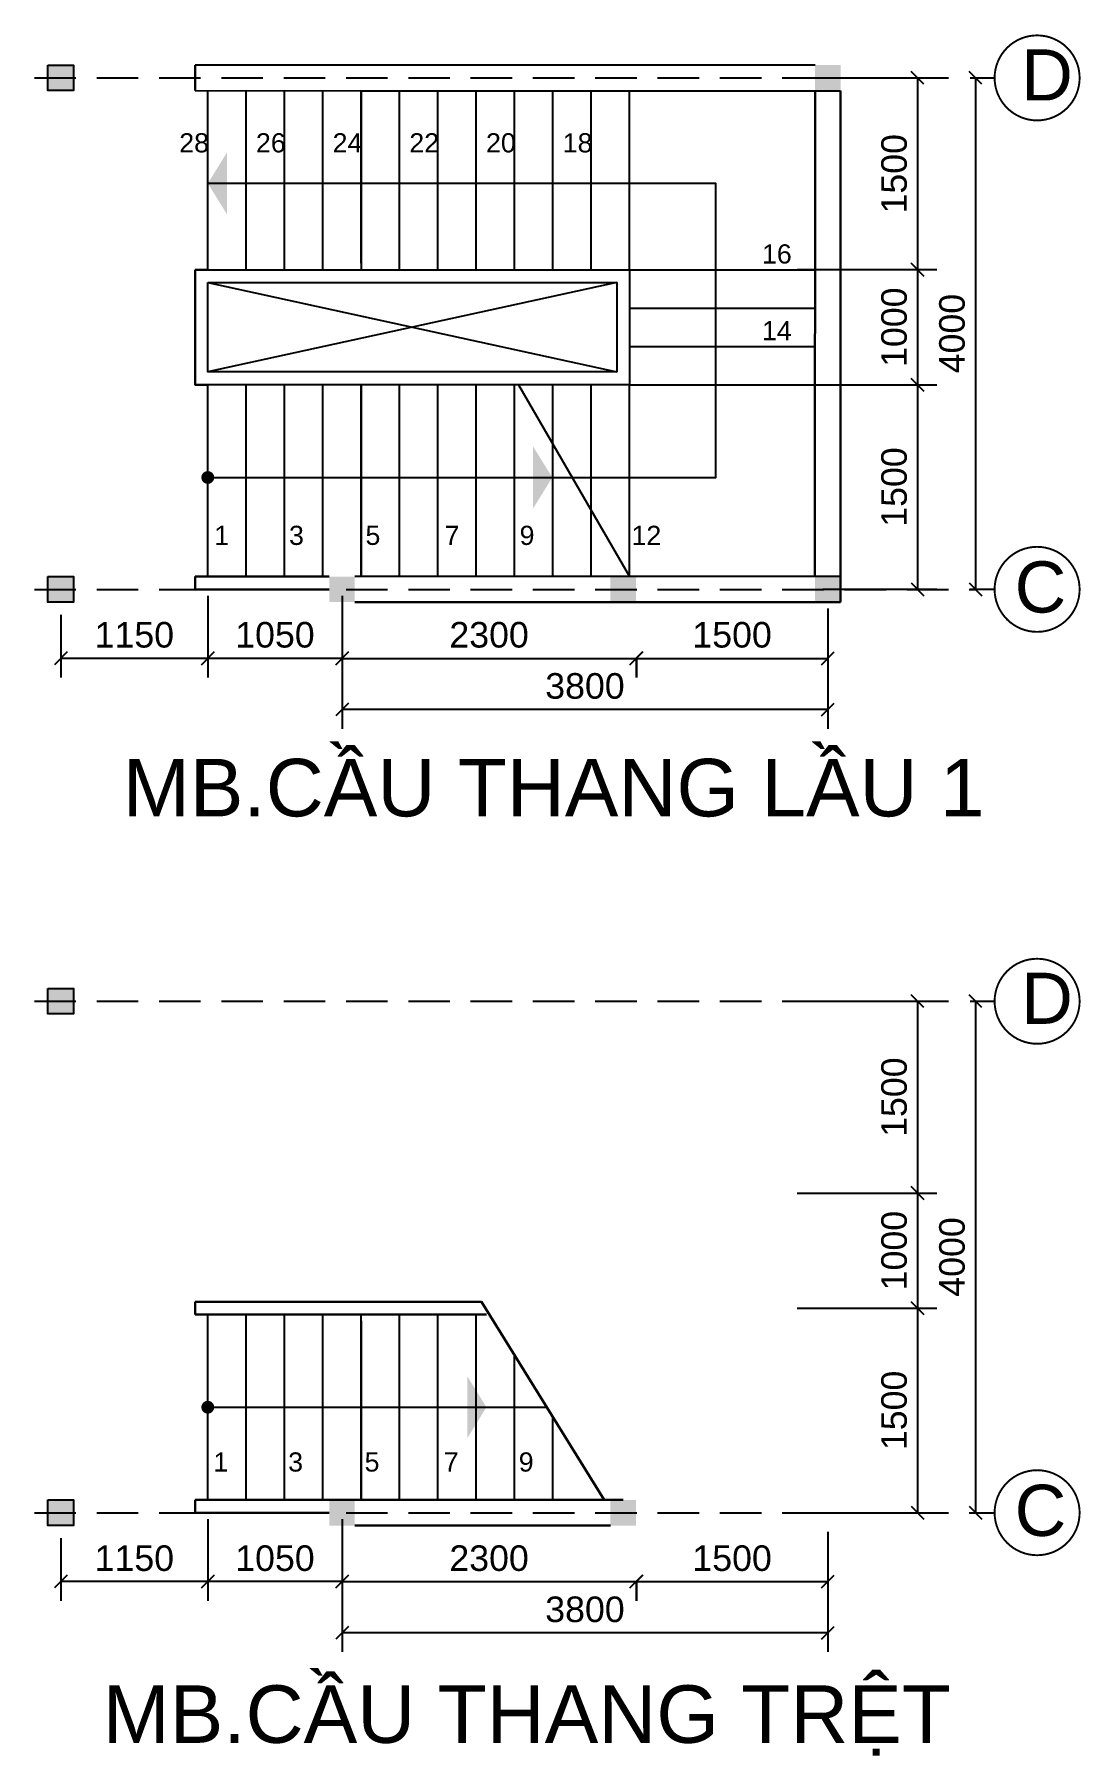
# Model space of a CAD drawing. Extents: x -49137 to 171306, y -3236 to 60448.
# Drawn here: x -30256 to -22072, y 35477 to 48939 of the extents above; entities that cross this region are included whole.
import ezdxf
from ezdxf.enums import TextEntityAlignment as Align

# ---------------------------------------------------------------- set-up
doc = ezdxf.new("R2010")
doc.units = 0
doc.header["$LTSCALE"] = 1300
doc.linetypes.add('HIDDEN', pattern=[0.375, 0.25, -0.125])
doc.layers.get('0').update_dxf_attribs({"linetype": 'CONTINUOUS'})
doc.layers.get('DEFPOINTS').update_dxf_attribs({"linetype": 'CONTINUOUS'})
for name, color, linetype in [('BAO', 3, 'CONTINUOUS'), ('COT', 1, 'CONTINUOUS'), ('CUA', 4, 'CONTINUOUS'), ('RANH', 2, 'CONTINUOUS'), ('TEXT', 7, 'CONTINUOUS'), ('TIM', 6, 'CONTINUOUS')]:
    doc.layers.add(name, color=color, linetype=linetype)
doc.layers.add('TUONG', color=3, linetype='CONTINUOUS', lineweight=30)
doc.styles.add('ghichu', font='VHELVEN.TTF', dxfattribs={"height": 150})
doc.styles.add('V', font='VHELVEN.TTF')
doc.styles.add('VN', font='VHELVEN.TTF')
doc.styles.add('VNI-HELVE', font='VHELVEN.TTF')
doc.dimstyles.new('DIM100S', dxfattribs={"dimscale": 0, "dimtxt": 200, "dimasz": 100, "dimexe": 150, "dimexo": 150, "dimgap": 80, "dimtad": 1, "dimdec": 0, "dimrnd": 50, "dimzin": 0, "dimdsep": 46, "dimtxsty": 'VNI-HELVE', "dimblk1": 'OBLIQUE', "dimblk2": 'OBLIQUE', "dimsah": 1, "dimcen": 0, "dimclrd": 6, "dimclre": 6, "dimclrt": 6, "dimadec": 0, "dimazin": 0, "dimtfac": 1, "dimtdec": 0, "dimtmove": 0, "dimatfit": 3, "dimfxl": 0, "dimtolj": 1, "dimtzin": 0, "dimarcsym": 0})

# ---------------------------------------------------------------- blocks, each defined once
blk = doc.blocks.new('_OBLIQUE')
at = {"color": 0, "linetype": 'ByBlock'}
blk.add_line((-0.5, -0.5), (0.5, 0.5), dxfattribs=at)
blk = doc.blocks.new('*D327')
at = {"layer": 'BAO', "color": 6, "linetype": 'Continuous', "lineweight": -2}
for p, q in [((-24049, 44449), (-24049, 43509)), ((-27849, 44199), (-27849, 43509)), ((-24049, 43659), (-27849, 43659))]:
    blk.add_line(p, q, dxfattribs=at)
at = {"layer": 'DEFPOINTS', "color": 0, "linetype": 'Continuous'}
for p in [(-24049, 44599), (-27849, 44349), (-27849, 43659)]:
    blk.add_point(p, dxfattribs=at)
at = {"layer": 'BAO', "color": 6, "linetype": 'Continuous', "lineweight": -2, "xscale": 100, "yscale": 100, "zscale": 100, "rotation": 180}
blk.add_blockref('_OBLIQUE', (-27849, 43659), dxfattribs=at)
at = {"layer": 'BAO', "color": 6, "linetype": 'Continuous', "lineweight": -2, "xscale": 100, "yscale": 100, "zscale": 100}
blk.add_blockref('_OBLIQUE', (-24049, 43659), dxfattribs=at)
at = {"layer": 'BAO', "color": 6, "linetype": 'Continuous', "insert": (-25949, 43842), "char_height": 200, "attachment_point": 5, "style": 'VNI-HELVE'}
blk.add_mtext('\\A1;3800', dxfattribs=at)
blk = doc.blocks.new('_ARCHTICK')
at = {"color": 0, "linetype": 'ByBlock', "const_width": 0.15}
blk.add_lwpolyline([(-0.5, -0.5), (0.5, 0.5)], dxfattribs=at)
blk = doc.blocks.new('*D330')
at = {"layer": 'DEFPOINTS', "color": 0, "linetype": 'Continuous'}
for p in [(-24439, 48599), (-24439, 47099), (-23347, 47099)]:
    blk.add_point(p, dxfattribs=at)
at = {"layer": 'TIM', "color": 6, "linetype": 'Continuous', "lineweight": -2}
for p, q in [((-24289, 48599), (-23197, 48599)), ((-23347, 48599), (-23347, 47099)), ((-24289, 47099), (-23197, 47099))]:
    blk.add_line(p, q, dxfattribs=at)
at = {"layer": 'TIM', "color": 6, "linetype": 'Continuous', "lineweight": -2, "xscale": 100, "yscale": 100, "zscale": 100}
for p, rotation in [((-23347, 48599), 90), ((-23347, 47099), 270)]:
    blk.add_blockref('_OBLIQUE', p, dxfattribs=dict(at, rotation=rotation))
at = {"layer": 'TIM', "color": 6, "linetype": 'Continuous', "insert": (-23530, 47849), "char_height": 200, "attachment_point": 5, "rotation": 90, "style": 'VNI-HELVE'}
blk.add_mtext('\\A1;1500', dxfattribs=at)
blk = doc.blocks.new('*D328')
at = {"layer": 'DEFPOINTS', "color": 0, "linetype": 'Continuous'}
for p in [(-24439, 47099), (-24439, 46199), (-23347, 46199)]:
    blk.add_point(p, dxfattribs=at)
at = {"layer": 'TIM', "color": 6, "linetype": 'Continuous', "lineweight": -2}
for p, q in [((-24289, 47099), (-23197, 47099)), ((-23347, 47099), (-23347, 46199)), ((-24289, 46199), (-23197, 46199))]:
    blk.add_line(p, q, dxfattribs=at)
at = {"layer": 'TIM', "color": 6, "linetype": 'Continuous', "lineweight": -2, "xscale": 100, "yscale": 100, "zscale": 100}
for p, rotation in [((-23347, 47099), 90), ((-23347, 46199), 270)]:
    blk.add_blockref('_OBLIQUE', p, dxfattribs=dict(at, rotation=rotation))
at = {"layer": 'TIM', "color": 6, "linetype": 'Continuous', "insert": (-23530, 46649), "char_height": 200, "attachment_point": 5, "rotation": 90, "style": 'VNI-HELVE'}
blk.add_mtext('\\A1;1000', dxfattribs=at)
blk = doc.blocks.new('*D329')
at = {"layer": 'DEFPOINTS', "color": 0, "linetype": 'Continuous'}
for p in [(-24439, 46199), (-24239, 44599), (-23347, 44599)]:
    blk.add_point(p, dxfattribs=at)
at = {"layer": 'TIM', "color": 6, "linetype": 'Continuous', "lineweight": -2}
for p, q in [((-24289, 46199), (-23197, 46199)), ((-23347, 46199), (-23347, 44599)), ((-24089, 44599), (-23197, 44599))]:
    blk.add_line(p, q, dxfattribs=at)
at = {"layer": 'TIM', "color": 6, "linetype": 'Continuous', "lineweight": -2, "xscale": 100, "yscale": 100, "zscale": 100}
for p, rotation in [((-23347, 46199), 90), ((-23347, 44599), 270)]:
    blk.add_blockref('_OBLIQUE', p, dxfattribs=dict(at, rotation=rotation))
at = {"layer": 'TIM', "color": 6, "linetype": 'Continuous', "insert": (-23530, 45399), "char_height": 200, "attachment_point": 5, "rotation": 90, "style": 'VNI-HELVE'}
blk.add_mtext('\\A1;1500', dxfattribs=at)
blk = doc.blocks.new('*D331')
at = {"layer": 'BAO', "color": 6, "linetype": 'Continuous', "lineweight": -2}
for p, q in [((-22935, 48599), (-22744, 48599)), ((-22894, 48599), (-22894, 44599)), ((-22935, 44599), (-22744, 44599))]:
    blk.add_line(p, q, dxfattribs=at)
at = {"layer": 'DEFPOINTS', "color": 0, "linetype": 'Continuous'}
for p in [(-23085, 48599), (-23085, 44599), (-22894, 44599)]:
    blk.add_point(p, dxfattribs=at)
at = {"layer": 'BAO', "color": 6, "linetype": 'Continuous', "lineweight": -2, "xscale": 100, "yscale": 100, "zscale": 100}
for p, rotation in [((-22894, 48599), 90), ((-22894, 44599), 270)]:
    blk.add_blockref('_OBLIQUE', p, dxfattribs=dict(at, rotation=rotation))
at = {"layer": 'BAO', "color": 6, "linetype": 'Continuous', "insert": (-23077, 46599), "char_height": 200, "attachment_point": 5, "rotation": 90, "style": 'VNI-HELVE'}
blk.add_mtext('\\A1;4000', dxfattribs=at)
blk = doc.blocks.new('*D332')
at = {"layer": 'BAO', "color": 6, "linetype": 'Continuous', "lineweight": -2}
for p, q in [((-27849, 44549), (-27849, 43909)), ((-27849, 44059), (-25549, 44059)), ((-25549, 44049), (-25549, 43909))]:
    blk.add_line(p, q, dxfattribs=at)
at = {"layer": 'DEFPOINTS', "color": 0, "linetype": 'Continuous'}
for p in [(-27849, 44699), (-25549, 44199), (-25549, 44059)]:
    blk.add_point(p, dxfattribs=at)
at = {"layer": 'BAO', "color": 6, "linetype": 'Continuous', "lineweight": -2, "xscale": 100, "yscale": 100, "zscale": 100, "rotation": 180}
blk.add_blockref('_OBLIQUE', (-27849, 44059), dxfattribs=at)
at = {"layer": 'BAO', "color": 6, "linetype": 'Continuous', "lineweight": -2, "xscale": 100, "yscale": 100, "zscale": 100}
blk.add_blockref('_OBLIQUE', (-25549, 44059), dxfattribs=at)
at = {"layer": 'BAO', "color": 6, "linetype": 'Continuous', "insert": (-26699, 44242), "char_height": 200, "attachment_point": 5, "style": 'VNI-HELVE'}
blk.add_mtext('\\A1;2300', dxfattribs=at)
blk = doc.blocks.new('*D333')
at = {"layer": 'BAO', "color": 6, "linetype": 'Continuous', "lineweight": -2}
for p, q in [((-25547, 44059), (-24049, 44059)), ((-25547, 44053), (-25547, 43909)), ((-24049, 44053), (-24049, 43909))]:
    blk.add_line(p, q, dxfattribs=at)
at = {"layer": 'DEFPOINTS', "color": 0, "linetype": 'Continuous'}
for p in [(-25547, 44203), (-24049, 44203), (-24049, 44059)]:
    blk.add_point(p, dxfattribs=at)
at = {"layer": 'BAO', "color": 6, "linetype": 'Continuous', "lineweight": -2, "xscale": 100, "yscale": 100, "zscale": 100, "rotation": 180}
blk.add_blockref('_OBLIQUE', (-25547, 44059), dxfattribs=at)
at = {"layer": 'BAO', "color": 6, "linetype": 'Continuous', "lineweight": -2, "xscale": 100, "yscale": 100, "zscale": 100}
blk.add_blockref('_OBLIQUE', (-24049, 44059), dxfattribs=at)
at = {"layer": 'BAO', "color": 6, "linetype": 'Continuous', "insert": (-24798, 44242), "char_height": 200, "attachment_point": 5, "style": 'VNI-HELVE'}
blk.add_mtext('\\A1;1500', dxfattribs=at)
blk = doc.blocks.new('*D338')
at = {"layer": 'BAO', "color": 6, "linetype": 'Continuous', "lineweight": -2}
for p, q in [((-22935, 41377), (-22744, 41377)), ((-22894, 41377), (-22894, 37377)), ((-22935, 37377), (-22744, 37377))]:
    blk.add_line(p, q, dxfattribs=at)
at = {"layer": 'DEFPOINTS', "color": 0, "linetype": 'Continuous'}
for p in [(-23085, 41377), (-23085, 37377), (-22894, 37377)]:
    blk.add_point(p, dxfattribs=at)
at = {"layer": 'BAO', "color": 6, "linetype": 'Continuous', "lineweight": -2, "xscale": 100, "yscale": 100, "zscale": 100}
for p, rotation in [((-22894, 41377), 90), ((-22894, 37377), 270)]:
    blk.add_blockref('_OBLIQUE', p, dxfattribs=dict(at, rotation=rotation))
at = {"layer": 'BAO', "color": 6, "linetype": 'Continuous', "insert": (-23077, 39377), "char_height": 200, "attachment_point": 5, "rotation": 90, "style": 'VNI-HELVE'}
blk.add_mtext('\\A1;4000', dxfattribs=at)
blk = doc.blocks.new('*D336')
at = {"layer": 'DEFPOINTS', "color": 0, "linetype": 'Continuous'}
for p in [(-24439, 39877), (-24439, 38977), (-23347, 38977)]:
    blk.add_point(p, dxfattribs=at)
at = {"layer": 'TIM', "color": 6, "linetype": 'Continuous', "lineweight": -2}
for p, q in [((-24289, 39877), (-23197, 39877)), ((-23347, 39877), (-23347, 38977)), ((-24289, 38977), (-23197, 38977))]:
    blk.add_line(p, q, dxfattribs=at)
at = {"layer": 'TIM', "color": 6, "linetype": 'Continuous', "lineweight": -2, "xscale": 100, "yscale": 100, "zscale": 100}
for p, rotation in [((-23347, 39877), 90), ((-23347, 38977), 270)]:
    blk.add_blockref('_OBLIQUE', p, dxfattribs=dict(at, rotation=rotation))
at = {"layer": 'TIM', "color": 6, "linetype": 'Continuous', "insert": (-23530, 39427), "char_height": 200, "attachment_point": 5, "rotation": 90, "style": 'VNI-HELVE'}
blk.add_mtext('\\A1;1000', dxfattribs=at)
blk = doc.blocks.new('*D337')
at = {"layer": 'DEFPOINTS', "color": 0, "linetype": 'Continuous'}
for p in [(-24439, 38977), (-24239, 37377), (-23347, 37377)]:
    blk.add_point(p, dxfattribs=at)
at = {"layer": 'TIM', "color": 6, "linetype": 'Continuous', "lineweight": -2}
for p, q in [((-24289, 38977), (-23197, 38977)), ((-23347, 38977), (-23347, 37377)), ((-24089, 37377), (-23197, 37377))]:
    blk.add_line(p, q, dxfattribs=at)
at = {"layer": 'TIM', "color": 6, "linetype": 'Continuous', "lineweight": -2, "xscale": 100, "yscale": 100, "zscale": 100}
for p, rotation in [((-23347, 38977), 90), ((-23347, 37377), 270)]:
    blk.add_blockref('_OBLIQUE', p, dxfattribs=dict(at, rotation=rotation))
at = {"layer": 'TIM', "color": 6, "linetype": 'Continuous', "insert": (-23530, 38177), "char_height": 200, "attachment_point": 5, "rotation": 90, "style": 'VNI-HELVE'}
blk.add_mtext('\\A1;1500', dxfattribs=at)
blk = doc.blocks.new('*D335')
at = {"layer": 'DEFPOINTS', "color": 0, "linetype": 'Continuous'}
for p in [(-24439, 41377), (-24439, 39877), (-23347, 39877)]:
    blk.add_point(p, dxfattribs=at)
at = {"layer": 'TIM', "color": 6, "linetype": 'Continuous', "lineweight": -2}
for p, q in [((-24289, 41377), (-23197, 41377)), ((-23347, 41377), (-23347, 39877)), ((-24289, 39877), (-23197, 39877))]:
    blk.add_line(p, q, dxfattribs=at)
at = {"layer": 'TIM', "color": 6, "linetype": 'Continuous', "lineweight": -2, "xscale": 100, "yscale": 100, "zscale": 100}
for p, rotation in [((-23347, 41377), 90), ((-23347, 39877), 270)]:
    blk.add_blockref('_OBLIQUE', p, dxfattribs=dict(at, rotation=rotation))
at = {"layer": 'TIM', "color": 6, "linetype": 'Continuous', "insert": (-23530, 40627), "char_height": 200, "attachment_point": 5, "rotation": 90, "style": 'VNI-HELVE'}
blk.add_mtext('\\A1;1500', dxfattribs=at)
blk = doc.blocks.new('*D339')
at = {"layer": 'BAO', "color": 6, "linetype": 'Continuous', "lineweight": -2}
for p, q in [((-27849, 37327), (-27849, 36688)), ((-27849, 36838), (-25549, 36838)), ((-25549, 36827), (-25549, 36688))]:
    blk.add_line(p, q, dxfattribs=at)
at = {"layer": 'DEFPOINTS', "color": 0, "linetype": 'Continuous'}
for p in [(-27849, 37477), (-25549, 36977), (-25549, 36838)]:
    blk.add_point(p, dxfattribs=at)
at = {"layer": 'BAO', "color": 6, "linetype": 'Continuous', "lineweight": -2, "xscale": 100, "yscale": 100, "zscale": 100, "rotation": 180}
blk.add_blockref('_OBLIQUE', (-27849, 36838), dxfattribs=at)
at = {"layer": 'BAO', "color": 6, "linetype": 'Continuous', "lineweight": -2, "xscale": 100, "yscale": 100, "zscale": 100}
blk.add_blockref('_OBLIQUE', (-25549, 36838), dxfattribs=at)
at = {"layer": 'BAO', "color": 6, "linetype": 'Continuous', "insert": (-26699, 37020), "char_height": 200, "attachment_point": 5, "style": 'VNI-HELVE'}
blk.add_mtext('\\A1;2300', dxfattribs=at)
blk = doc.blocks.new('*D334')
at = {"layer": 'BAO', "color": 6, "linetype": 'Continuous', "lineweight": -2}
for p, q in [((-24049, 37227), (-24049, 36288)), ((-27849, 36977), (-27849, 36288)), ((-24049, 36438), (-27849, 36438))]:
    blk.add_line(p, q, dxfattribs=at)
at = {"layer": 'DEFPOINTS', "color": 0, "linetype": 'Continuous'}
for p in [(-24049, 37377), (-27849, 37127), (-27849, 36438)]:
    blk.add_point(p, dxfattribs=at)
at = {"layer": 'BAO', "color": 6, "linetype": 'Continuous', "lineweight": -2, "xscale": 100, "yscale": 100, "zscale": 100, "rotation": 180}
blk.add_blockref('_OBLIQUE', (-27849, 36438), dxfattribs=at)
at = {"layer": 'BAO', "color": 6, "linetype": 'Continuous', "lineweight": -2, "xscale": 100, "yscale": 100, "zscale": 100}
blk.add_blockref('_OBLIQUE', (-24049, 36438), dxfattribs=at)
at = {"layer": 'BAO', "color": 6, "linetype": 'Continuous', "insert": (-25949, 36620), "char_height": 200, "attachment_point": 5, "style": 'VNI-HELVE'}
blk.add_mtext('\\A1;3800', dxfattribs=at)
blk = doc.blocks.new('*D340')
at = {"layer": 'BAO', "color": 6, "linetype": 'Continuous', "lineweight": -2}
for p, q in [((-25547, 36838), (-24049, 36838)), ((-25547, 36831), (-25547, 36688)), ((-24049, 36831), (-24049, 36688))]:
    blk.add_line(p, q, dxfattribs=at)
at = {"layer": 'DEFPOINTS', "color": 0, "linetype": 'Continuous'}
for p in [(-25547, 36981), (-24049, 36981), (-24049, 36838)]:
    blk.add_point(p, dxfattribs=at)
at = {"layer": 'BAO', "color": 6, "linetype": 'Continuous', "lineweight": -2, "xscale": 100, "yscale": 100, "zscale": 100, "rotation": 180}
blk.add_blockref('_OBLIQUE', (-25547, 36838), dxfattribs=at)
at = {"layer": 'BAO', "color": 6, "linetype": 'Continuous', "lineweight": -2, "xscale": 100, "yscale": 100, "zscale": 100}
blk.add_blockref('_OBLIQUE', (-24049, 36838), dxfattribs=at)
at = {"layer": 'BAO', "color": 6, "linetype": 'Continuous', "insert": (-24798, 37020), "char_height": 200, "attachment_point": 5, "style": 'VNI-HELVE'}
blk.add_mtext('\\A1;1500', dxfattribs=at)
blk = doc.blocks.new('*D341')
at = {"layer": 'BAO', "color": 6, "linetype": 'Continuous', "lineweight": -2}
for p, q in [((-28899, 37327), (-28899, 36688)), ((-27849, 37127), (-27849, 36688)), ((-27849, 36838), (-28899, 36838))]:
    blk.add_line(p, q, dxfattribs=at)
at = {"layer": 'DEFPOINTS', "color": 0, "linetype": 'Continuous'}
for p in [(-28899, 37477), (-27849, 37277), (-28899, 36838)]:
    blk.add_point(p, dxfattribs=at)
at = {"layer": 'BAO', "color": 6, "linetype": 'Continuous', "lineweight": -2, "xscale": 100, "yscale": 100, "zscale": 100, "rotation": 180}
blk.add_blockref('_OBLIQUE', (-28899, 36838), dxfattribs=at)
at = {"layer": 'BAO', "color": 6, "linetype": 'Continuous', "lineweight": -2, "xscale": 100, "yscale": 100, "zscale": 100}
blk.add_blockref('_OBLIQUE', (-27849, 36838), dxfattribs=at)
at = {"layer": 'BAO', "color": 6, "linetype": 'Continuous', "insert": (-28374, 37020), "char_height": 200, "attachment_point": 5, "style": 'VNI-HELVE'}
blk.add_mtext('\\A1;1050', dxfattribs=at)
blk = doc.blocks.new('*D342')
at = {"layer": 'BAO', "color": 6, "linetype": 'Continuous', "lineweight": -2}
for p, q in [((-30049, 37177), (-30049, 36688)), ((-28899, 37177), (-28899, 36688)), ((-28899, 36838), (-30049, 36838))]:
    blk.add_line(p, q, dxfattribs=at)
at = {"layer": 'DEFPOINTS', "color": 0, "linetype": 'Continuous'}
for p in [(-30049, 37327), (-28899, 37327), (-30049, 36838)]:
    blk.add_point(p, dxfattribs=at)
at = {"layer": 'BAO', "color": 6, "linetype": 'Continuous', "lineweight": -2, "xscale": 100, "yscale": 100, "zscale": 100, "rotation": 180}
blk.add_blockref('_OBLIQUE', (-30049, 36838), dxfattribs=at)
at = {"layer": 'BAO', "color": 6, "linetype": 'Continuous', "lineweight": -2, "xscale": 100, "yscale": 100, "zscale": 100}
blk.add_blockref('_OBLIQUE', (-28899, 36838), dxfattribs=at)
at = {"layer": 'BAO', "color": 6, "linetype": 'Continuous', "insert": (-29474, 37020), "char_height": 200, "attachment_point": 5, "style": 'VNI-HELVE'}
blk.add_mtext('\\A1;1150', dxfattribs=at)
blk = doc.blocks.new('*D350')
at = {"layer": 'BAO', "color": 6, "linetype": 'Continuous', "lineweight": -2}
for p, q in [((-28899, 44549), (-28899, 43909)), ((-27849, 44349), (-27849, 43909)), ((-27849, 44059), (-28899, 44059))]:
    blk.add_line(p, q, dxfattribs=at)
at = {"layer": 'DEFPOINTS', "color": 0, "linetype": 'Continuous'}
for p in [(-28899, 44699), (-27849, 44499), (-28899, 44059)]:
    blk.add_point(p, dxfattribs=at)
at = {"layer": 'BAO', "color": 6, "linetype": 'Continuous', "lineweight": -2, "xscale": 100, "yscale": 100, "zscale": 100, "rotation": 180}
blk.add_blockref('_OBLIQUE', (-28899, 44059), dxfattribs=at)
at = {"layer": 'BAO', "color": 6, "linetype": 'Continuous', "lineweight": -2, "xscale": 100, "yscale": 100, "zscale": 100}
blk.add_blockref('_OBLIQUE', (-27849, 44059), dxfattribs=at)
at = {"layer": 'BAO', "color": 6, "linetype": 'Continuous', "insert": (-28374, 44242), "char_height": 200, "attachment_point": 5, "style": 'VNI-HELVE'}
blk.add_mtext('\\A1;1050', dxfattribs=at)
blk = doc.blocks.new('*D351')
at = {"layer": 'BAO', "color": 6, "linetype": 'Continuous', "lineweight": -2}
for p, q in [((-30049, 44399), (-30049, 43909)), ((-28899, 44399), (-28899, 43909)), ((-28899, 44059), (-30049, 44059))]:
    blk.add_line(p, q, dxfattribs=at)
at = {"layer": 'DEFPOINTS', "color": 0, "linetype": 'Continuous'}
for p in [(-30049, 44549), (-28899, 44549), (-30049, 44059)]:
    blk.add_point(p, dxfattribs=at)
at = {"layer": 'BAO', "color": 6, "linetype": 'Continuous', "lineweight": -2, "xscale": 100, "yscale": 100, "zscale": 100, "rotation": 180}
blk.add_blockref('_OBLIQUE', (-30049, 44059), dxfattribs=at)
at = {"layer": 'BAO', "color": 6, "linetype": 'Continuous', "lineweight": -2, "xscale": 100, "yscale": 100, "zscale": 100}
blk.add_blockref('_OBLIQUE', (-28899, 44059), dxfattribs=at)
at = {"layer": 'BAO', "color": 6, "linetype": 'Continuous', "insert": (-29474, 44242), "char_height": 200, "attachment_point": 5, "style": 'VNI-HELVE'}
blk.add_mtext('\\A1;1150', dxfattribs=at)

msp = doc.modelspace()

# ---------------------------------------------------------------- linework, layer by layer
at = {"layer": 'BAO', "color": 3, "linetype": 'Continuous'}
for p, q in [((-24149.5, 48698.6), (-28999.2, 48699)), ((-24149.3, 48698.6), (-28999.2, 48699)), ((-28999.2, 48699), (-28999.2, 48499)), ((-28999.2, 48499), (-28999.2, 48699)), ((-28999.2, 48499), (-27699.3, 48498.6)), ((-28899.2, 47098.6), (-28899.2, 48499)), ((-28599.2, 47098.6), (-28599.2, 48498.9)), ((-28299.2, 47098.6), (-28299.2, 48498.9)), ((-27999.2, 47098.6), (-27999.2, 48498.9)), ((-27699.3, 48498.6), (-23949.2, 48498.6)), ((-27699.3, 48498.6), (-27699.3, 47098.6)), ((-27699.3, 47148.6), (-27699.3, 48498.6)), ((-27399.3, 47098.6), (-27399.3, 48498.6)), ((-27099.3, 47098.6), (-27099.3, 48498.6)), ((-26799.3, 47098.6), (-26799.3, 48498.6)), ((-26499.3, 47098.6), (-26499.3, 48498.6)), ((-26199.3, 47098.6), (-26199.3, 48498.6)), ((-25899.3, 47098.6), (-25899.3, 48498.6)), ((-25599.3, 47098.6), (-25599.3, 48498.6)), ((-28999.2, 47098.6), (-28999.2, 46198.6)), ((-28899.2, 47098.6), (-28999.2, 47098.6)), ((-28899.2, 46998.6), (-25699.3, 46298.6)), ((-25699.3, 46998.6), (-28899.2, 46298.6)), ((-25599.3, 47098.6), (-24149.3, 47098.6)), ((-25599.3, 46798.6), (-24149.3, 46798.6)), ((-25599.3, 46498.6), (-24149.3, 46498.6)), ((-28999.2, 46198.6), (-28899.2, 46198.6)), ((-28899.3, 44698.6), (-28899.3, 46198.6)), ((-28599.3, 44698.6), (-28599.3, 46198.6)), ((-28299.3, 44698.6), (-28299.3, 46198.6)), ((-27999.3, 44698.6), (-27999.3, 46198.6)), ((-27699.3, 46198.6), (-27699.3, 44698.6)), ((-27699.3, 44698.6), (-27699.3, 46198.6)), ((-27399.3, 44698.6), (-27399.3, 46198.6)), ((-27099.3, 44698.6), (-27099.3, 46198.6)), ((-26799.3, 44698.6), (-26799.3, 46198.6)), ((-26499.3, 44698.6), (-26499.3, 46198.6)), ((-26468.3, 46198.6), (-25599.3, 44698.6)), ((-26468.3, 46198.6), (-25599.3, 44698.6)), ((-26199.3, 44698.6), (-26199.3, 46198.6)), ((-25899.3, 44698.6), (-25899.3, 46198.6)), ((-25599.3, 44698.6), (-25599.3, 46198.6)), ((-25599.3, 46198.6), (-24149.3, 46198.6)), ((-23949.4, 44698.6), (-27749.5, 44698.6)), ((-28899.3, 37476.8), (-28899.3, 38926.9)), ((-28599.3, 37476.8), (-28599.3, 38926.9)), ((-28299.3, 37476.8), (-28299.3, 38926.8)), ((-27999.3, 37476.8), (-27999.3, 38926.8)), ((-27699.3, 37476.8), (-27699.3, 38926.8)), ((-27399.3, 37476.8), (-27399.3, 38926.8)), ((-27099.3, 37476.8), (-27099.3, 38926.8)), ((-26799.3, 37476.8), (-26799.3, 38926.8)), ((-25799.5, 37476.8), (-26758, 39026.8)), ((-27699.3, 38876.8), (-27699.3, 37476.8)), ((-26499.3, 37476.8), (-26499.3, 38608.5)), ((-28899.3, 38201.8), (-26247.8, 38201.8)), ((-26199.3, 37476.8), (-26199.3, 38123.4))]:
    msp.add_line(p, q, dxfattribs=at)
at = {"layer": 'BAO', "color": 3, "linetype": 'Continuous', "const_width": 15}
for points in [[(-22744.5, 48598.8, 1), (-22079.5, 48598.8, 1)], [(-22744.5, 44598.6, 1), (-22079.5, 44598.6, 1)], [(-22744.5, 41377, 1), (-22079.5, 41377, 1)], [(-22744.5, 37376.8, 1), (-22079.5, 37376.8, 1)]]:
    msp.add_lwpolyline(points, format="xyb", close=True, dxfattribs=at)
at = {"layer": 'BAO', "color": 3, "linetype": 'Continuous'}
msp.add_lwpolyline([(-28899.3, 45473.6), (-24924.3, 45473.6), (-24924.3, 47773.6), (-28899.2, 47773.6)], dxfattribs=at)
for points in [[(-28999.2, 47098.6), (-25599.3, 47098.6), (-25599.3, 46198.6), (-28999.2, 46198.6)], [(-28899.2, 46998.6), (-25699.3, 46998.6), (-25699.3, 46298.6), (-28899.2, 46298.6)]]:
    msp.add_lwpolyline(points, close=True, dxfattribs=at)
for points in [[(-28749.2, 47773.6), (-28899.2, 47773.6), (-28749.2, 48015.3)], [(-28749.2, 47773.6), (-28899.2, 47773.6), (-28749.2, 47531.9)], [(-26354.3, 45473.6), (-26204.3, 45473.6), (-26354.3, 45715.3)], [(-26354.3, 45473.6), (-26204.3, 45473.6), (-26354.3, 45231.9)]]:
    msp.add_solid(points, dxfattribs=at)
at = {"layer": 'COT', "linetype": 'Continuous'}
for points in [[(-30149.5, 48698.6), (-29949.5, 48698.6), (-29949.5, 48499.3), (-30149.5, 48499.3)], [(-30149.5, 44698.6), (-29949.5, 44698.6), (-29949.5, 44499.3), (-30149.5, 44499.3)], [(-30149.5, 41476.8), (-29949.5, 41476.8), (-29949.5, 41277.5), (-30149.5, 41277.5)], [(-30149.5, 37476.8), (-29949.5, 37476.8), (-29949.5, 37277.5), (-30149.5, 37277.5)]]:
    msp.add_lwpolyline(points, close=True, dxfattribs=at)
for points in [[(-30149.5, 48499.3), (-29949.5, 48499.3), (-30149.5, 48698.6), (-29949.5, 48698.6)], [(-30149.5, 44499.3), (-29949.5, 44499.3), (-30149.5, 44698.6), (-29949.5, 44698.6)], [(-30149.5, 41277.5), (-29949.5, 41277.5), (-30149.5, 41476.8), (-29949.5, 41476.8)], [(-30149.5, 37277.5), (-29949.5, 37277.5), (-30149.5, 37476.8), (-29949.5, 37476.8)]]:
    msp.add_solid(points, dxfattribs=at)
at = {"layer": 'COT', "color": 1, "linetype": 'Continuous'}
for points in [[(-24149.3, 48498.6), (-23949.3, 48498.6), (-24149.3, 48698.6), (-23949.3, 48698.6)], [(-27949.5, 44698.6), (-27949.5, 44498.6), (-27749.3, 44698.6), (-27749.3, 44498.6)], [(-25749.6, 44698.6), (-25749.6, 44498.6), (-25549.5, 44698.6), (-25549.5, 44498.6)], [(-24149.3, 44498.6), (-23949.3, 44498.6), (-24149.3, 44698.6), (-23949.3, 44698.6)], [(-27949.5, 37476.8), (-27949.5, 37276.8), (-27749.3, 37476.8), (-27749.3, 37276.8)], [(-25749.5, 37476.8), (-25749.5, 37276.8), (-25549.3, 37476.8), (-25549.3, 37276.8)]]:
    msp.add_solid(points, dxfattribs=at)
at = {"layer": 'CUA', "color": 3, "linetype": 'Continuous'}
for points in [[(-26869.3, 38201.8), (-26719.3, 38201.8), (-26869.3, 38443.5)], [(-26869.3, 38201.8), (-26719.3, 38201.8), (-26869.3, 37960.1)]]:
    msp.add_solid(points, dxfattribs=at)
at = {"layer": 'RANH', "color": 2, "linetype": 'HIDDEN'}
for p, q in [((-30255.5, 48598.9), (-23084.8, 48598.8)), ((-30255.5, 44598.6), (-22894.5, 44598.6)), ((-30255.5, 41377.1), (-23084.8, 41377)), ((-30255.5, 37376.8), (-22894.5, 37376.8))]:
    msp.add_line(p, q, dxfattribs=at)
at = {"layer": 'TUONG', "color": 3}
for p, q in [((-24149.3, 48498.6), (-24149.5, 44698.6)), ((-23949.4, 44698.6), (-23949.3, 48498.6)), ((-23949.5, 44698.6), (-23949.5, 45398.6)), ((-23949.5, 44698.6), (-23949.5, 45398.6)), ((-23949.4, 44698.6), (-23949.4, 45498.6)), ((-28999.3, 44698.6), (-27949.5, 44698.6)), ((-27749.5, 44498.6), (-25799.5, 44498.6)), ((-27749.5, 44498.6), (-25599.6, 44498.6)), ((-25599.6, 44498.6), (-23949.4, 44498.6)), ((-28999.3, 37476.8), (-25649.3, 37476.8)), ((-27749.5, 37276.8), (-25749.5, 37276.8)), ((-27749.5, 37276.8), (-25749.5, 37276.8))]:
    msp.add_line(p, q, dxfattribs=at)
at = {"layer": 'TUONG', "color": 3, "linetype": 'ByBlock'}
for p, q in [((-28999.3, 44698.6), (-28999.3, 44598.6)), ((-28999.3, 44698.6), (-28999.3, 44598.6)), ((-28999.3, 44698.6), (-28999.3, 44598.6)), ((-23949.4, 44698.6), (-23949.4, 44498.6)), ((-23949.4, 44698.6), (-23949.4, 44498.6)), ((-27949.5, 44598.6), (-28999.3, 44598.6)), ((-28999.3, 39026.9), (-26758, 39026.8)), ((-26758, 39026.8), (-28999.3, 39026.9)), ((-28999.3, 39026.9), (-28999.3, 38926.9)), ((-28999.3, 39026.9), (-28999.3, 38926.9)), ((-28999.3, 38926.9), (-26719.3, 38926.7)), ((-25799.5, 37476.8), (-26758, 39026.8)), ((-28999.3, 37476.8), (-28999.3, 37376.8)), ((-28999.3, 37476.8), (-28999.3, 37376.8)), ((-28999.3, 37476.8), (-28999.3, 37376.8)), ((-28999.3, 37376.8), (-27949.5, 37376.8)), ((-27949.5, 37376.8), (-28999.3, 37376.8)), ((-27949.5, 37376.8), (-28999.3, 37376.8))]:
    msp.add_line(p, q, dxfattribs=at)
at = {"layer": 'TUONG', "color": 3, "linetype": 'ByBlock', "const_width": 49.8}
for points in [[(-28924.5, 45473.6, -1), (-28874.2, 45473.6, -1)], [(-28924.5, 38201.8, -1), (-28874.2, 38201.8, -1)]]:
    msp.add_lwpolyline(points, format="xyb", close=True, dxfattribs=at)

# ---------------------------------------------------------------- texts
at = {"layer": 'TEXT', "color": 7, "style": 'ghichu'}
for s, p in [('28', (-29006.2, 48016.1)), ('26', (-28406.2, 48016.1)), ('24', (-27806.4, 48016.1)), ('22', (-27206.4, 48016.1)), ('20', (-26606.4, 48016.1)), ('18', (-26006.4, 48016.1)), ('16', (-24447.8, 47147.1)), ('14', (-24447.8, 46547.1)), ('1', (-28791.1, 44946.1)), ('3', (-28205.8, 44946)), ('5', (-27607.8, 44946.1)), ('9', (-26402, 44946)), ('12', (-25468.4, 44946)), ('7', (-26988.7, 44946)), ('1', (-28797.8, 37698.6)), ('3', (-28212.5, 37698.5)), ('5', (-27614.5, 37698.6)), ('7', (-26995.4, 37698.5)), ('9', (-26408.7, 37698.5))]:
    msp.add_text(s, height=150, dxfattribs=at).set_placement(p, align=Align.CENTER)
at = {"layer": 'TEXT', "color": 7, "style": 'VN'}
for s, p in [('MB.CAÀU THANG LAÀU 1', (-29563.4, 42822.9)), ('MB.CAÀU THANG TREÄT', (-29720.9, 35576.7))]:
    msp.add_text(s, height=450, dxfattribs=at).set_placement(p)
at = {"layer": 'TEXT', "color": 7, "linetype": 'Continuous', "char_height": 400, "width": 504.229, "attachment_point": 1, "style": 'V'}
for s, insert in [('D', (-22535.7, 48822.1)), ('C', (-22587.7, 44817.2)), ('D', (-22535.7, 41600.3)), ('C', (-22587.7, 37595.4))]:
    msp.add_mtext(s, dxfattribs=dict(at, insert=insert))

# ---------------------------------------------------------------- dimensions: what is measured, and where the dimension line sits
at = {"layer": 'BAO', "linetype": 'Continuous'}
for base, p1, p2, picture, middle in [((-22894.5, 44598.6), (-23084.8, 48598.8), (-23084.8, 44598.6), '*D331', (-23077.3, 46598.7)), ((-22894.5, 37376.8), (-23084.8, 41377), (-23084.8, 37376.8), '*D338', (-23077.3, 39376.9))]:
    dim = msp.add_linear_dim(base=base, p1=p1, p2=p2, angle=90, dimstyle='DIM100S', override={"dimscale": 1, "dimblk": 'ARCHTICK'}, dxfattribs=at)
    dim.commit()
    dim.dimension.update_dxf_attribs({"geometry": picture, "text_midpoint": middle})
for base, p1, p2, picture, middle in [((-28899.3, 44059.5), (-27849.4, 44498.6), (-28899.3, 44698.6), '*D350', (-28374.4, 44242.3)), ((-25549.5, 44059.5), (-27849.4, 44698.6), (-25549.5, 44198.6), '*D332', (-26699.4, 44242.3)), ((-27849.4, 43659.5), (-24049.5, 44598.6), (-27849.4, 44348.6), '*D327', (-25949.4, 43842.3)), ((-30049.5, 44059.5), (-28899.3, 44548.6), (-30049.5, 44548.6), '*D351', (-29474.4, 44242.3)), ((-24049.5, 44059.5), (-25546.6, 44203.2), (-24049.5, 44203.2), '*D333', (-24798, 44242.3)), ((-28899.3, 36837.7), (-27849.4, 37276.8), (-28899.3, 37476.8), '*D341', (-28374.4, 37020.5)), ((-25549.5, 36837.7), (-27849.4, 37476.8), (-25549.5, 36976.8), '*D339', (-26699.4, 37020.5)), ((-30049.5, 36837.7), (-28899.3, 37326.8), (-30049.5, 37326.8), '*D342', (-29474.4, 37020.5)), ((-27849.4, 36437.7), (-24049.5, 37376.8), (-27849.4, 37126.8), '*D334', (-25949.4, 36620.5)), ((-24049.5, 36837.7), (-25546.6, 36981.4), (-24049.5, 36981.4), '*D340', (-24798, 37020.5))]:
    dim = msp.add_linear_dim(base=base, p1=p1, p2=p2, dimstyle='DIM100S', override={"dimscale": 1, "dimblk": 'ARCHTICK'}, dxfattribs=at)
    dim.commit()
    dim.dimension.update_dxf_attribs({"geometry": picture, "text_midpoint": middle})
at = {"layer": 'TIM', "color": 6, "linetype": 'Continuous'}
for base, p1, p2, picture, middle in [((-23347.1, 47098.6), (-24438.7, 48598.6), (-24438.7, 47098.6), '*D330', (-23529.9, 47848.6)), ((-23347.1, 39876.8), (-24438.7, 41376.8), (-24438.7, 39876.8), '*D335', (-23529.9, 40626.8))]:
    dim = msp.add_linear_dim(base=base, p1=p1, p2=p2, angle=90, dimstyle='DIM100S', override={"dimscale": 1}, dxfattribs=at)
    dim.commit()
    dim.dimension.update_dxf_attribs({"geometry": picture, "text_midpoint": middle})
for base, p1, p2, text, picture, middle in [((-23347.1, 46198.6), (-24438.7, 47098.6), (-24438.7, 46198.6), '1000', '*D328', (-23529.9, 46648.6)), ((-23347.1, 44598.6), (-24438.7, 46198.6), (-24238.6, 44598.6), '1500', '*D329', (-23529.9, 45398.6)), ((-23347.1, 38976.8), (-24438.7, 39876.8), (-24438.7, 38976.8), '1000', '*D336', (-23529.9, 39426.8)), ((-23347.1, 37376.8), (-24438.7, 38976.8), (-24238.6, 37376.8), '1500', '*D337', (-23529.9, 38176.8))]:
    dim = msp.add_linear_dim(base=base, p1=p1, p2=p2, angle=90, text=text, dimstyle='DIM100S', override={"dimscale": 1}, dxfattribs=at)
    dim.commit()
    dim.dimension.update_dxf_attribs({"geometry": picture, "text_midpoint": middle})

doc.saveas('drawing.dxf')
